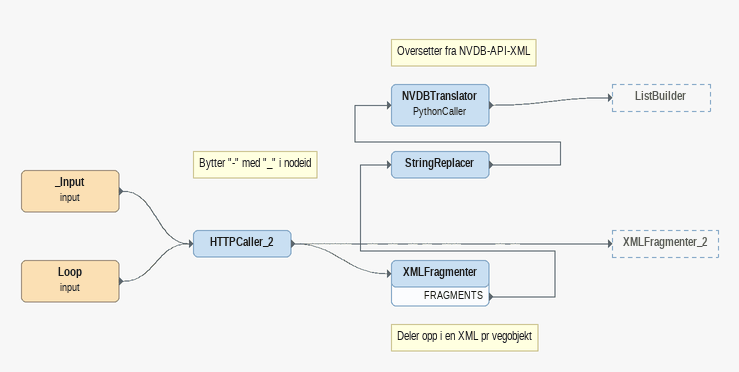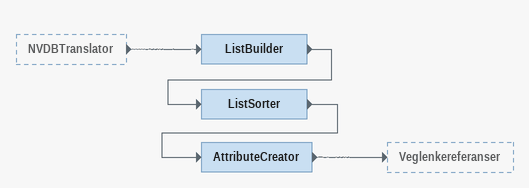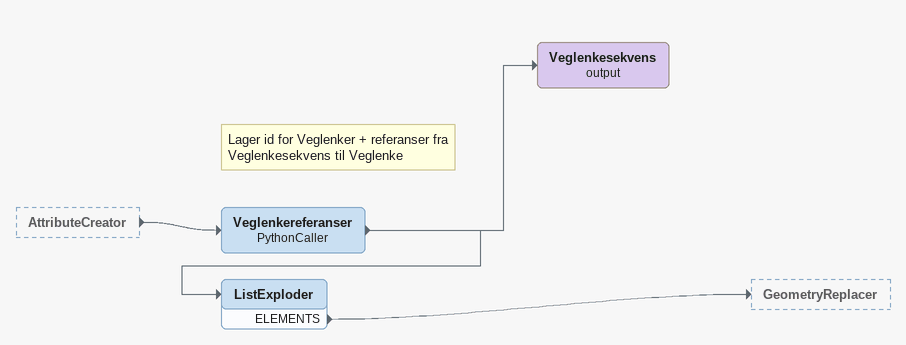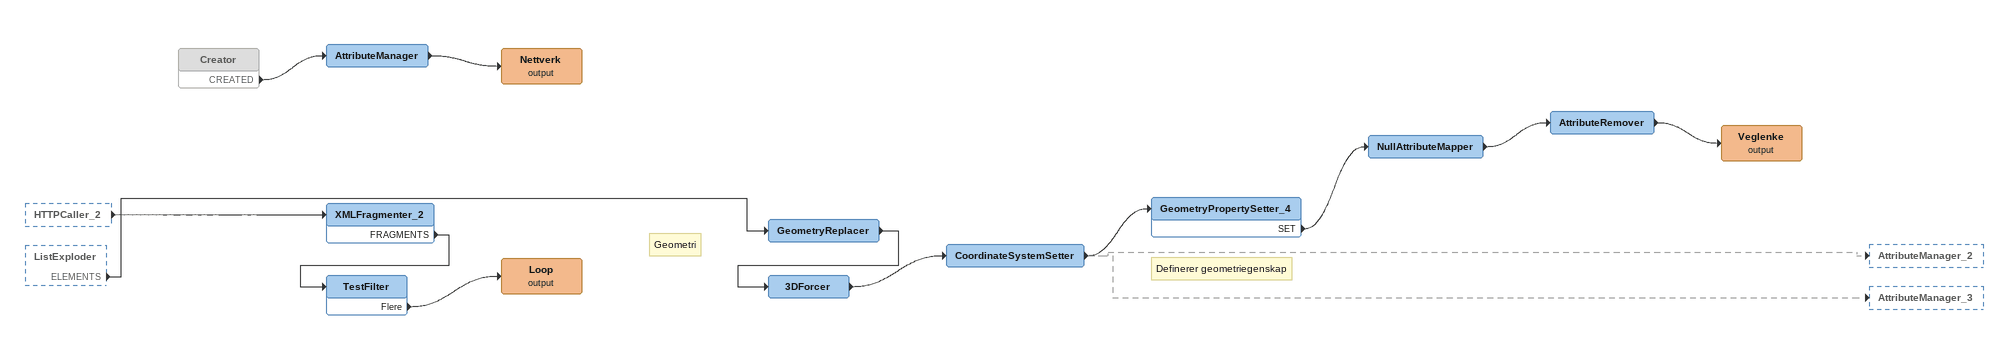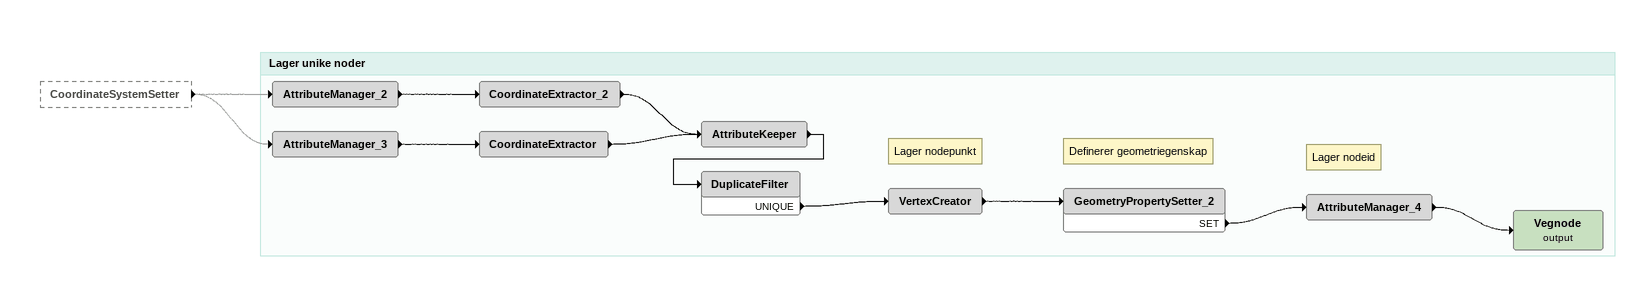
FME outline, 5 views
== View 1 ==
_Input (input)
    -> HTTPCaller_2
Loop (input)
    -> HTTPCaller_2
HTTPCaller_2
    -> XMLFragmenter_2
    -> XMLFragmenter
Note: Deler opp i en XML pr vegobjekt
XMLFragmenter
    FRAGMENTS -> StringReplacer
Note: Bytter "-" med "_" i nodeid
StringReplacer
    -> NVDBTranslator
Note: Oversetter fra NVDB-API-XML
NVDBTranslator: PythonCaller
    -> ListBuilder

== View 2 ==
NVDBTranslator [outside]
    -> ListBuilder
ListBuilder
    -> ListSorter
ListSorter
    -> AttributeCreator
AttributeCreator
    -> Veglenkereferanser

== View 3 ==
AttributeCreator [outside]
    -> Veglenkereferanser
Note: Lager id for Veglenker + referanser fra Veglenkesekvens til Veglenke
Veglenkereferanser: PythonCaller
    -> Veglenkesekvens (output)
    -> ListExploder
Veglenkesekvens (output)
ListExploder
    ELEMENTS -> GeometryReplacer

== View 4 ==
HTTPCaller_2 [outside]
    -> XMLFragmenter_2
ListExploder [outside]
    ELEMENTS -> GeometryReplacer
Note: Geometri
GeometryReplacer
    -> 3DForcer
3DForcer
    -> CoordinateSystemSetter
CoordinateSystemSetter
    -> GeometryPropertySetter_4
    -> AttributeManager_2 [off]
    -> AttributeManager_3 [off]
Note: Definerer geometriegenskap
GeometryPropertySetter_4
    SET -> NullAttributeMapper
NullAttributeMapper
    -> AttributeRemover
AttributeRemover
    -> Veglenke (output)
Veglenke (output)
XMLFragmenter_2
    FRAGMENTS -> TestFilter
TestFilter
    Flere -> Loop (output)
Loop (output)
Creator [off]
    CREATED -> AttributeManager
AttributeManager
    -> Nettverk (output)
Nettverk (output)

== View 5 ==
CoordinateSystemSetter [outside]
    -> AttributeManager_2 [off]
    -> AttributeManager_3 [off]

Bookmark: Lager unike noder
AttributeManager_2
    -> CoordinateExtractor_2
CoordinateExtractor_2
    -> AttributeKeeper
AttributeManager_3
    -> CoordinateExtractor
CoordinateExtractor
    -> AttributeKeeper
AttributeKeeper
    -> DuplicateFilter
DuplicateFilter
    UNIQUE -> VertexCreator
Note: Lager nodepunkt
VertexCreator
    -> GeometryPropertySetter_2
Note: Definerer geometriegenskap
GeometryPropertySetter_2
    SET -> AttributeManager_4
Note: Lager nodeid
AttributeManager_4
    -> Vegnode (output)
Vegnode (output)
